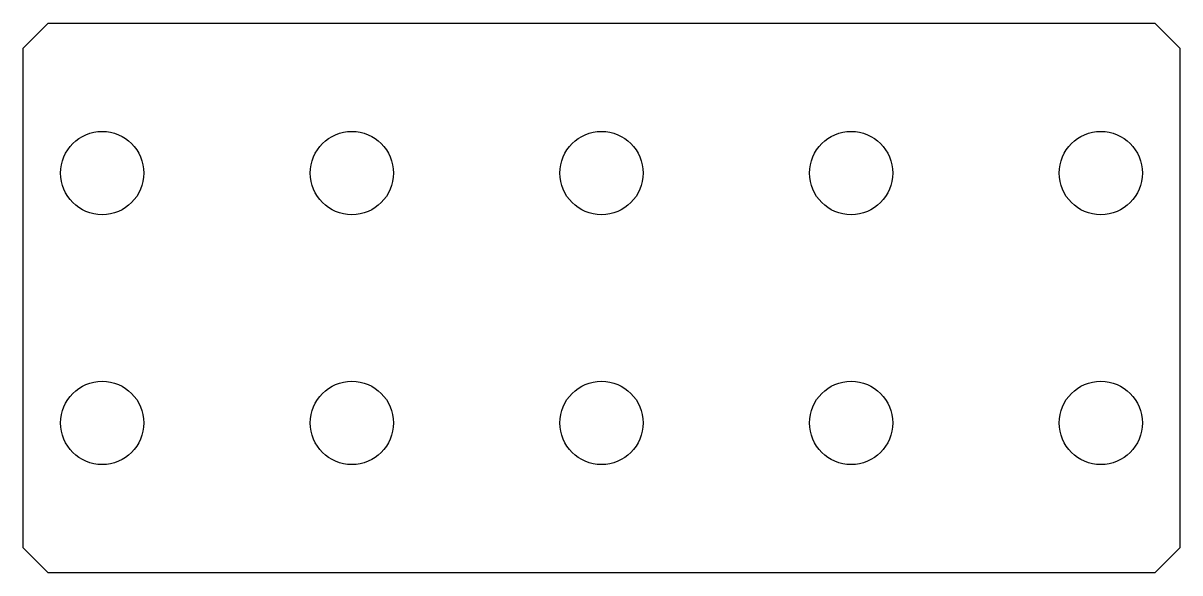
# Model space of a CAD drawing. Extents: x 0 to 1390, y 0 to 660.
import ezdxf

# ---------------------------------------------------------------- set-up
doc = ezdxf.new("R2010")
doc.units = 0
doc.layers.get('0').update_dxf_attribs({"color": 2, "linetype": 'CONTINUOUS'})

msp = doc.modelspace()

# ---------------------------------------------------------------- linework, layer by layer
at = {"color": 2, "linetype": 'CONTINUOUS'}
msp.add_lwpolyline([(0, 30), (0, 630), (30, 660), (1360, 660), (1390, 630), (1390, 30), (1360, 0), (30, 0)], close=True, dxfattribs=at)
for points in [[(45, 480, -1), (145, 480, -1)], [(345, 480, -1), (445, 480, -1)], [(645, 480, -1), (745, 480, -1)], [(945, 480, -1), (1045, 480, -1)], [(1245, 480, -1), (1345, 480, -1)], [(45, 180, -1), (145, 180, -1)], [(345, 180, -1), (445, 180, -1)], [(645, 180, -1), (745, 180, -1)], [(945, 180, -1), (1045, 180, -1)], [(1245, 180, -1), (1345, 180, -1)]]:
    msp.add_lwpolyline(points, format="xyb", close=True, dxfattribs=at)

doc.saveas('drawing.dxf')
